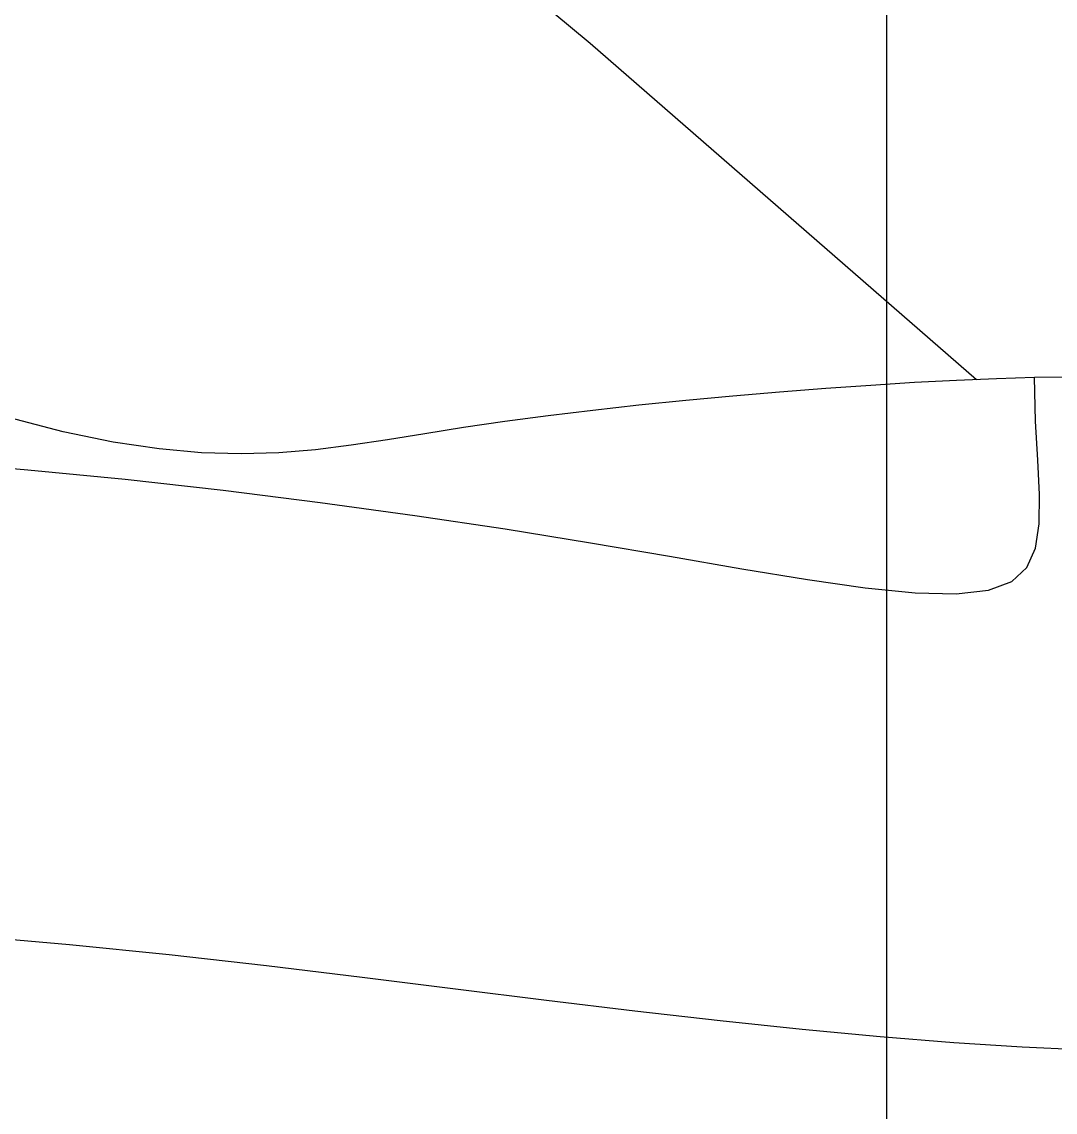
# Model space of a CAD drawing. Header units: millimetres. Extents: x 104198 to 1296755, y -81101 to 81453.
# Drawn here: x 591653.83 to 591696.37, y -26157.31 to -26112.44 of the extents above; entities that cross this region are included whole.
import ezdxf

# ---------------------------------------------------------------- set-up
doc = ezdxf.new("R2010")
doc.units = ezdxf.units.MM
doc.linetypes.add('HIDDEN2', pattern=[0.1875, 0.125, -0.0625])
doc.layers.add('0家具', color=51, linetype='Continuous')
doc.styles.add('黑体', font='simhei.ttf', dxfattribs={"width": 0.7})
doc.dimstyles.new('立面标注', dxfattribs={"dimtxt": 100, "dimasz": 35, "dimexe": 20, "dimexo": 100, "dimtad": 1, "dimdec": 0, "dimtxsty": '黑体', "dimblk": 'ARCHTICK', "dimcen": 80, "dimdle": 20, "dimclrd": 251, "dimclre": 251, "dimclrt": 256, "dimadec": 0, "dimazin": 0, "dimtfac": 1, "dimtdec": 0, "dimtix": 1, "dimtmove": 2, "dimatfit": 3, "dimldrblk": 'DOT', "dimfxl": 200, "dimfxlon": 1, "dimarcsym": 0})

# ---------------------------------------------------------------- blocks, each defined once
blk = doc.blocks.new('_ArchTick')
at = {"color": 2, "linetype": 'ByBlock', "const_width": 0.4}
blk.add_lwpolyline([(-0.5, -0.5), (0.5, 0.5)], dxfattribs=at)
blk = doc.blocks.new('_Dot')
at = {"color": 2, "linetype": 'ByBlock', "lineweight": -2}
blk.add_line((-0.5, 0), (-1, 0), dxfattribs=at)
at = {"color": 2, "linetype": 'ByBlock', "const_width": 0.5}
blk.add_lwpolyline([(-0.25, 0, 1), (0.25, 0, 1)], format="xyb", close=True, dxfattribs=at)
blk = doc.blocks.new('hgfhdrht')
at = {"color": 250, "linetype": 'HIDDEN2', "ltscale": 600}
for p, q in [((591664.462, -31108.912, 0), (591677.22, -31119.546, 0)), ((591677.22, -31119.546, 0), (591693.129, -31133.39, 0)), ((591688.785, -31133.627), (591686.925, -31133.757)), ((591688.785, -31133.627), (591686.925, -31133.757)), ((591688.785, -31133.627), (591686.925, -31133.757)), ((591688.785, -31133.627), (591686.925, -31133.757)), ((591688.785, -31133.627), (591686.925, -31133.757)), ((591688.785, -31133.627), (591686.925, -31133.757)), ((591688.785, -31133.627), (591686.925, -31133.757)), ((591688.785, -31133.627), (591686.925, -31133.757)), ((591688.785, -31133.627), (591686.925, -31133.757)), ((591688.785, -31133.627), (591686.925, -31133.757)), ((591688.785, -31133.627), (591686.925, -31133.757)), ((591688.785, -31133.627), (591686.925, -31133.757)), ((591690.584, -31133.516), (591688.785, -31133.627)), ((591690.584, -31133.516), (591688.785, -31133.627)), ((591690.584, -31133.516), (591688.785, -31133.627)), ((591690.584, -31133.516), (591688.785, -31133.627)), ((591690.584, -31133.516), (591688.785, -31133.627)), ((591690.584, -31133.516), (591688.785, -31133.627)), ((591690.584, -31133.516), (591688.785, -31133.627)), ((591690.584, -31133.516), (591688.785, -31133.627)), ((591690.584, -31133.516), (591688.785, -31133.627)), ((591690.584, -31133.516), (591688.785, -31133.627)), ((591690.584, -31133.516), (591688.785, -31133.627)), ((591690.584, -31133.516), (591688.785, -31133.627)), ((591692.306, -31133.425), (591690.584, -31133.516)), ((591692.306, -31133.425), (591690.584, -31133.516)), ((591692.306, -31133.425), (591690.584, -31133.516)), ((591692.306, -31133.425), (591690.584, -31133.516)), ((591692.306, -31133.425), (591690.584, -31133.516)), ((591692.306, -31133.425), (591690.584, -31133.516)), ((591692.306, -31133.425), (591690.584, -31133.516)), ((591692.306, -31133.425), (591690.584, -31133.516)), ((591692.306, -31133.425), (591690.584, -31133.516)), ((591692.306, -31133.425), (591690.584, -31133.516)), ((591692.306, -31133.425), (591690.584, -31133.516)), ((591692.306, -31133.425), (591690.584, -31133.516)), ((591693.951, -31133.355), (591692.306, -31133.425)), ((591693.951, -31133.355), (591692.306, -31133.425)), ((591693.951, -31133.355), (591692.306, -31133.425)), ((591693.951, -31133.355), (591692.306, -31133.425)), ((591693.951, -31133.355), (591692.306, -31133.425)), ((591693.951, -31133.355), (591692.306, -31133.425)), ((591693.951, -31133.355), (591692.306, -31133.425)), ((591693.951, -31133.355), (591692.306, -31133.425)), ((591693.951, -31133.355), (591692.306, -31133.425)), ((591693.951, -31133.355), (591692.306, -31133.425)), ((591693.951, -31133.355), (591692.306, -31133.425)), ((591693.951, -31133.355), (591692.306, -31133.425)), ((591695.522, -31133.308), (591693.951, -31133.355)), ((591695.522, -31133.308), (591693.951, -31133.355)), ((591695.522, -31133.308), (591693.951, -31133.355)), ((591695.522, -31133.308), (591693.951, -31133.355)), ((591695.522, -31133.308), (591693.951, -31133.355)), ((591695.522, -31133.308), (591693.951, -31133.355)), ((591695.522, -31133.308), (591693.951, -31133.355)), ((591695.522, -31133.308), (591693.951, -31133.355)), ((591695.522, -31133.308), (591693.951, -31133.355)), ((591695.522, -31133.308), (591693.951, -31133.355)), ((591695.522, -31133.308), (591693.951, -31133.355)), ((591695.522, -31133.308), (591693.951, -31133.355)), ((591697.019, -31133.284), (591695.522, -31133.308)), ((591697.019, -31133.284), (591695.522, -31133.308)), ((591697.019, -31133.284), (591695.522, -31133.308)), ((591697.019, -31133.284), (591695.522, -31133.308)), ((591697.019, -31133.284), (591695.522, -31133.308)), ((591697.019, -31133.284), (591695.522, -31133.308)), ((591697.019, -31133.284), (591695.522, -31133.308)), ((591697.019, -31133.284), (591695.522, -31133.308)), ((591697.019, -31133.284), (591695.522, -31133.308)), ((591697.019, -31133.284), (591695.522, -31133.308)), ((591697.019, -31133.284), (591695.522, -31133.308)), ((591697.019, -31133.284), (591695.522, -31133.308)), ((591683.093, -31134.07), (591681.158, -31134.252)), ((591683.093, -31134.07), (591681.158, -31134.252)), ((591683.093, -31134.07), (591681.158, -31134.252)), ((591683.093, -31134.07), (591681.158, -31134.252)), ((591683.093, -31134.07), (591681.158, -31134.252)), ((591683.093, -31134.07), (591681.158, -31134.252)), ((591683.093, -31134.07), (591681.158, -31134.252)), ((591683.093, -31134.07), (591681.158, -31134.252)), ((591683.093, -31134.07), (591681.158, -31134.252)), ((591683.093, -31134.07), (591681.158, -31134.252)), ((591683.093, -31134.07), (591681.158, -31134.252)), ((591683.093, -31134.07), (591681.158, -31134.252)), ((591685.021, -31133.905), (591683.093, -31134.07)), ((591685.021, -31133.905), (591683.093, -31134.07)), ((591685.021, -31133.905), (591683.093, -31134.07)), ((591685.021, -31133.905), (591683.093, -31134.07)), ((591685.021, -31133.905), (591683.093, -31134.07)), ((591685.021, -31133.905), (591683.093, -31134.07)), ((591685.021, -31133.905), (591683.093, -31134.07)), ((591685.021, -31133.905), (591683.093, -31134.07)), ((591685.021, -31133.905), (591683.093, -31134.07)), ((591685.021, -31133.905), (591683.093, -31134.07)), ((591685.021, -31133.905), (591683.093, -31134.07)), ((591685.021, -31133.905), (591683.093, -31134.07)), ((591686.925, -31133.757), (591685.021, -31133.905)), ((591686.925, -31133.757), (591685.021, -31133.905)), ((591686.925, -31133.757), (591685.021, -31133.905)), ((591686.925, -31133.757), (591685.021, -31133.905)), ((591686.925, -31133.757), (591685.021, -31133.905)), ((591686.925, -31133.757), (591685.021, -31133.905)), ((591686.925, -31133.757), (591685.021, -31133.905)), ((591686.925, -31133.757), (591685.021, -31133.905)), ((591686.925, -31133.757), (591685.021, -31133.905)), ((591686.925, -31133.757), (591685.021, -31133.905)), ((591686.925, -31133.757), (591685.021, -31133.905)), ((591686.925, -31133.757), (591685.021, -31133.905)), ((591679.234, -31134.449), (591677.34, -31134.66)), ((591679.234, -31134.449), (591677.34, -31134.66)), ((591679.234, -31134.449), (591677.34, -31134.66)), ((591679.234, -31134.449), (591677.34, -31134.66)), ((591679.234, -31134.449), (591677.34, -31134.66)), ((591679.234, -31134.449), (591677.34, -31134.66)), ((591679.234, -31134.449), (591677.34, -31134.66)), ((591679.234, -31134.449), (591677.34, -31134.66)), ((591679.234, -31134.449), (591677.34, -31134.66)), ((591679.234, -31134.449), (591677.34, -31134.66)), ((591679.234, -31134.449), (591677.34, -31134.66)), ((591679.234, -31134.449), (591677.34, -31134.66)), ((591681.158, -31134.252), (591679.234, -31134.449)), ((591681.158, -31134.252), (591679.234, -31134.449)), ((591681.158, -31134.252), (591679.234, -31134.449)), ((591681.158, -31134.252), (591679.234, -31134.449)), ((591681.158, -31134.252), (591679.234, -31134.449)), ((591681.158, -31134.252), (591679.234, -31134.449)), ((591681.158, -31134.252), (591679.234, -31134.449)), ((591681.158, -31134.252), (591679.234, -31134.449)), ((591681.158, -31134.252), (591679.234, -31134.449)), ((591681.158, -31134.252), (591679.234, -31134.449)), ((591681.158, -31134.252), (591679.234, -31134.449)), ((591681.158, -31134.252), (591679.234, -31134.449)), ((591655.533, -31135.535), (591653.274, -31134.953)), ((591655.533, -31135.535), (591653.274, -31134.953)), ((591655.533, -31135.535), (591653.274, -31134.953)), ((591655.533, -31135.535), (591653.274, -31134.953)), ((591655.533, -31135.535), (591653.274, -31134.953)), ((591655.533, -31135.535), (591653.274, -31134.953)), ((591655.533, -31135.535), (591653.274, -31134.953)), ((591655.533, -31135.535), (591653.274, -31134.953)), ((591655.533, -31135.535), (591653.274, -31134.953)), ((591655.533, -31135.535), (591653.274, -31134.953)), ((591655.533, -31135.535), (591653.274, -31134.953)), ((591655.533, -31135.535), (591653.274, -31134.953)), ((591675.493, -31134.884), (591673.713, -31135.12)), ((591675.493, -31134.884), (591673.713, -31135.12)), ((591675.493, -31134.884), (591673.713, -31135.12)), ((591675.493, -31134.884), (591673.713, -31135.12)), ((591675.493, -31134.884), (591673.713, -31135.12)), ((591675.493, -31134.884), (591673.713, -31135.12)), ((591675.493, -31134.884), (591673.713, -31135.12)), ((591675.493, -31134.884), (591673.713, -31135.12)), ((591675.493, -31134.884), (591673.713, -31135.12)), ((591675.493, -31134.884), (591673.713, -31135.12)), ((591675.493, -31134.884), (591673.713, -31135.12)), ((591675.493, -31134.884), (591673.713, -31135.12)), ((591677.34, -31134.66), (591675.493, -31134.884)), ((591677.34, -31134.66), (591675.493, -31134.884)), ((591677.34, -31134.66), (591675.493, -31134.884)), ((591677.34, -31134.66), (591675.493, -31134.884)), ((591677.34, -31134.66), (591675.493, -31134.884)), ((591677.34, -31134.66), (591675.493, -31134.884)), ((591677.34, -31134.66), (591675.493, -31134.884)), ((591677.34, -31134.66), (591675.493, -31134.884)), ((591677.34, -31134.66), (591675.493, -31134.884)), ((591677.34, -31134.66), (591675.493, -31134.884)), ((591677.34, -31134.66), (591675.493, -31134.884)), ((591677.34, -31134.66), (591675.493, -31134.884)), ((591672.016, -31135.367), (591670.414, -31135.622)), ((591672.016, -31135.367), (591670.414, -31135.622)), ((591672.016, -31135.367), (591670.414, -31135.622)), ((591672.016, -31135.367), (591670.414, -31135.622)), ((591672.016, -31135.367), (591670.414, -31135.622)), ((591672.016, -31135.367), (591670.414, -31135.622)), ((591672.016, -31135.367), (591670.414, -31135.622)), ((591672.016, -31135.367), (591670.414, -31135.622)), ((591672.016, -31135.367), (591670.414, -31135.622)), ((591672.016, -31135.367), (591670.414, -31135.622)), ((591672.016, -31135.367), (591670.414, -31135.622)), ((591672.016, -31135.367), (591670.414, -31135.622)), ((591673.713, -31135.12), (591672.016, -31135.367)), ((591673.713, -31135.12), (591672.016, -31135.367)), ((591673.713, -31135.12), (591672.016, -31135.367)), ((591673.713, -31135.12), (591672.016, -31135.367)), ((591673.713, -31135.12), (591672.016, -31135.367)), ((591673.713, -31135.12), (591672.016, -31135.367)), ((591673.713, -31135.12), (591672.016, -31135.367)), ((591673.713, -31135.12), (591672.016, -31135.367)), ((591673.713, -31135.12), (591672.016, -31135.367)), ((591673.713, -31135.12), (591672.016, -31135.367)), ((591673.713, -31135.12), (591672.016, -31135.367)), ((591673.713, -31135.12), (591672.016, -31135.367)), ((591657.596, -31135.962), (591655.533, -31135.535)), ((591657.596, -31135.962), (591655.533, -31135.535)), ((591657.596, -31135.962), (591655.533, -31135.535)), ((591657.596, -31135.962), (591655.533, -31135.535)), ((591657.596, -31135.962), (591655.533, -31135.535)), ((591657.596, -31135.962), (591655.533, -31135.535)), ((591657.596, -31135.962), (591655.533, -31135.535)), ((591657.596, -31135.962), (591655.533, -31135.535)), ((591657.596, -31135.962), (591655.533, -31135.535)), ((591657.596, -31135.962), (591655.533, -31135.535)), ((591657.596, -31135.962), (591655.533, -31135.535)), ((591657.596, -31135.962), (591655.533, -31135.535)), ((591668.883, -31135.869), (591667.393, -31136.092)), ((591668.883, -31135.869), (591667.393, -31136.092)), ((591668.883, -31135.869), (591667.393, -31136.092)), ((591668.883, -31135.869), (591667.393, -31136.092)), ((591668.883, -31135.869), (591667.393, -31136.092)), ((591668.883, -31135.869), (591667.393, -31136.092)), ((591668.883, -31135.869), (591667.393, -31136.092)), ((591668.883, -31135.869), (591667.393, -31136.092)), ((591668.883, -31135.869), (591667.393, -31136.092)), ((591668.883, -31135.869), (591667.393, -31136.092)), ((591668.883, -31135.869), (591667.393, -31136.092)), ((591668.883, -31135.869), (591667.393, -31136.092)), ((591670.414, -31135.622), (591668.883, -31135.869)), ((591670.414, -31135.622), (591668.883, -31135.869)), ((591670.414, -31135.622), (591668.883, -31135.869)), ((591670.414, -31135.622), (591668.883, -31135.869)), ((591670.414, -31135.622), (591668.883, -31135.869)), ((591670.414, -31135.622), (591668.883, -31135.869)), ((591670.414, -31135.622), (591668.883, -31135.869)), ((591670.414, -31135.622), (591668.883, -31135.869)), ((591670.414, -31135.622), (591668.883, -31135.869)), ((591670.414, -31135.622), (591668.883, -31135.869)), ((591670.414, -31135.622), (591668.883, -31135.869)), ((591670.414, -31135.622), (591668.883, -31135.869)), ((591659.484, -31136.245), (591657.596, -31135.962)), ((591659.484, -31136.245), (591657.596, -31135.962)), ((591659.484, -31136.245), (591657.596, -31135.962)), ((591659.484, -31136.245), (591657.596, -31135.962)), ((591659.484, -31136.245), (591657.596, -31135.962)), ((591659.484, -31136.245), (591657.596, -31135.962)), ((591659.484, -31136.245), (591657.596, -31135.962)), ((591659.484, -31136.245), (591657.596, -31135.962)), ((591659.484, -31136.245), (591657.596, -31135.962)), ((591659.484, -31136.245), (591657.596, -31135.962)), ((591659.484, -31136.245), (591657.596, -31135.962)), ((591659.484, -31136.245), (591657.596, -31135.962)), ((591661.23, -31136.4), (591659.484, -31136.245)), ((591661.23, -31136.4), (591659.484, -31136.245)), ((591661.23, -31136.4), (591659.484, -31136.245)), ((591661.23, -31136.4), (591659.484, -31136.245)), ((591661.23, -31136.4), (591659.484, -31136.245)), ((591661.23, -31136.4), (591659.484, -31136.245)), ((591661.23, -31136.4), (591659.484, -31136.245)), ((591661.23, -31136.4), (591659.484, -31136.245)), ((591661.23, -31136.4), (591659.484, -31136.245)), ((591661.23, -31136.4), (591659.484, -31136.245)), ((591661.23, -31136.4), (591659.484, -31136.245)), ((591661.23, -31136.4), (591659.484, -31136.245)), ((591665.914, -31136.274), (591664.414, -31136.398)), ((591665.914, -31136.274), (591664.414, -31136.398)), ((591665.914, -31136.274), (591664.414, -31136.398)), ((591665.914, -31136.274), (591664.414, -31136.398)), ((591665.914, -31136.274), (591664.414, -31136.398)), ((591665.914, -31136.274), (591664.414, -31136.398)), ((591665.914, -31136.274), (591664.414, -31136.398)), ((591665.914, -31136.274), (591664.414, -31136.398)), ((591665.914, -31136.274), (591664.414, -31136.398)), ((591665.914, -31136.274), (591664.414, -31136.398)), ((591665.914, -31136.274), (591664.414, -31136.398)), ((591665.914, -31136.274), (591664.414, -31136.398)), ((591667.393, -31136.092), (591665.914, -31136.274)), ((591667.393, -31136.092), (591665.914, -31136.274)), ((591667.393, -31136.092), (591665.914, -31136.274)), ((591667.393, -31136.092), (591665.914, -31136.274)), ((591667.393, -31136.092), (591665.914, -31136.274)), ((591667.393, -31136.092), (591665.914, -31136.274)), ((591667.393, -31136.092), (591665.914, -31136.274)), ((591667.393, -31136.092), (591665.914, -31136.274)), ((591667.393, -31136.092), (591665.914, -31136.274)), ((591667.393, -31136.092), (591665.914, -31136.274)), ((591667.393, -31136.092), (591665.914, -31136.274)), ((591667.393, -31136.092), (591665.914, -31136.274)), ((591662.863, -31136.445), (591661.23, -31136.4)), ((591662.863, -31136.445), (591661.23, -31136.4)), ((591662.863, -31136.445), (591661.23, -31136.4)), ((591662.863, -31136.445), (591661.23, -31136.4)), ((591662.863, -31136.445), (591661.23, -31136.4)), ((591662.863, -31136.445), (591661.23, -31136.4)), ((591662.863, -31136.445), (591661.23, -31136.4)), ((591662.863, -31136.445), (591661.23, -31136.4)), ((591662.863, -31136.445), (591661.23, -31136.4)), ((591662.863, -31136.445), (591661.23, -31136.4)), ((591662.863, -31136.445), (591661.23, -31136.4)), ((591662.863, -31136.445), (591661.23, -31136.4)), ((591664.414, -31136.398), (591662.863, -31136.445)), ((591664.414, -31136.398), (591662.863, -31136.445)), ((591664.414, -31136.398), (591662.863, -31136.445)), ((591664.414, -31136.398), (591662.863, -31136.445)), ((591664.414, -31136.398), (591662.863, -31136.445)), ((591664.414, -31136.398), (591662.863, -31136.445)), ((591664.414, -31136.398), (591662.863, -31136.445)), ((591664.414, -31136.398), (591662.863, -31136.445)), ((591664.414, -31136.398), (591662.863, -31136.445)), ((591664.414, -31136.398), (591662.863, -31136.445)), ((591664.414, -31136.398), (591662.863, -31136.445)), ((591664.414, -31136.398), (591662.863, -31136.445)), ((591651.622, -31156.274), (591655.793, -31156.635)), ((591651.622, -31156.274), (591655.793, -31156.635)), ((591651.622, -31156.274), (591655.793, -31156.635)), ((591651.622, -31156.274), (591655.793, -31156.635)), ((591651.622, -31156.274), (591655.793, -31156.635)), ((591651.622, -31156.274), (591655.793, -31156.635)), ((591651.622, -31156.274), (591655.793, -31156.635)), ((591651.622, -31156.274), (591655.793, -31156.635)), ((591651.622, -31156.274), (591655.793, -31156.635)), ((591651.622, -31156.274), (591655.793, -31156.635)), ((591651.622, -31156.274), (591655.793, -31156.635)), ((591651.622, -31156.274), (591655.793, -31156.635)), ((591655.793, -31156.635), (591659.891, -31157.051)), ((591655.793, -31156.635), (591659.891, -31157.051)), ((591655.793, -31156.635), (591659.891, -31157.051)), ((591655.793, -31156.635), (591659.891, -31157.051)), ((591655.793, -31156.635), (591659.891, -31157.051)), ((591655.793, -31156.635), (591659.891, -31157.051)), ((591655.793, -31156.635), (591659.891, -31157.051)), ((591655.793, -31156.635), (591659.891, -31157.051)), ((591655.793, -31156.635), (591659.891, -31157.051)), ((591655.793, -31156.635), (591659.891, -31157.051)), ((591655.793, -31156.635), (591659.891, -31157.051)), ((591655.793, -31156.635), (591659.891, -31157.051)), ((591659.891, -31157.051), (591663.908, -31157.505)), ((591659.891, -31157.051), (591663.908, -31157.505)), ((591659.891, -31157.051), (591663.908, -31157.505)), ((591659.891, -31157.051), (591663.908, -31157.505)), ((591659.891, -31157.051), (591663.908, -31157.505)), ((591659.891, -31157.051), (591663.908, -31157.505)), ((591659.891, -31157.051), (591663.908, -31157.505)), ((591659.891, -31157.051), (591663.908, -31157.505)), ((591659.891, -31157.051), (591663.908, -31157.505)), ((591659.891, -31157.051), (591663.908, -31157.505)), ((591659.891, -31157.051), (591663.908, -31157.505)), ((591659.891, -31157.051), (591663.908, -31157.505)), ((591663.908, -31157.505), (591667.84, -31157.981)), ((591663.908, -31157.505), (591667.84, -31157.981)), ((591663.908, -31157.505), (591667.84, -31157.981)), ((591663.908, -31157.505), (591667.84, -31157.981)), ((591663.908, -31157.505), (591667.84, -31157.981)), ((591663.908, -31157.505), (591667.84, -31157.981)), ((591663.908, -31157.505), (591667.84, -31157.981)), ((591663.908, -31157.505), (591667.84, -31157.981)), ((591663.908, -31157.505), (591667.84, -31157.981)), ((591663.908, -31157.505), (591667.84, -31157.981)), ((591663.908, -31157.505), (591667.84, -31157.981)), ((591663.908, -31157.505), (591667.84, -31157.981)), ((591667.84, -31157.981), (591671.682, -31158.461)), ((591667.84, -31157.981), (591671.682, -31158.461)), ((591667.84, -31157.981), (591671.682, -31158.461)), ((591667.84, -31157.981), (591671.682, -31158.461)), ((591667.84, -31157.981), (591671.682, -31158.461)), ((591667.84, -31157.981), (591671.682, -31158.461)), ((591667.84, -31157.981), (591671.682, -31158.461)), ((591667.84, -31157.981), (591671.682, -31158.461)), ((591667.84, -31157.981), (591671.682, -31158.461)), ((591667.84, -31157.981), (591671.682, -31158.461)), ((591667.84, -31157.981), (591671.682, -31158.461)), ((591667.84, -31157.981), (591671.682, -31158.461)), ((591671.682, -31158.461), (591675.427, -31158.928)), ((591671.682, -31158.461), (591675.427, -31158.928)), ((591671.682, -31158.461), (591675.427, -31158.928)), ((591671.682, -31158.461), (591675.427, -31158.928)), ((591671.682, -31158.461), (591675.427, -31158.928)), ((591671.682, -31158.461), (591675.427, -31158.928)), ((591671.682, -31158.461), (591675.427, -31158.928)), ((591671.682, -31158.461), (591675.427, -31158.928)), ((591671.682, -31158.461), (591675.427, -31158.928)), ((591671.682, -31158.461), (591675.427, -31158.928)), ((591671.682, -31158.461), (591675.427, -31158.928)), ((591671.682, -31158.461), (591675.427, -31158.928)), ((591675.427, -31158.928), (591679.067, -31159.366)), ((591675.427, -31158.928), (591679.067, -31159.366)), ((591675.427, -31158.928), (591679.067, -31159.366)), ((591675.427, -31158.928), (591679.067, -31159.366)), ((591675.427, -31158.928), (591679.067, -31159.366)), ((591675.427, -31158.928), (591679.067, -31159.366)), ((591675.427, -31158.928), (591679.067, -31159.366)), ((591675.427, -31158.928), (591679.067, -31159.366)), ((591675.427, -31158.928), (591679.067, -31159.366)), ((591675.427, -31158.928), (591679.067, -31159.366)), ((591675.427, -31158.928), (591679.067, -31159.366)), ((591675.427, -31158.928), (591679.067, -31159.366)), ((591679.067, -31159.366), (591682.584, -31159.766)), ((591679.067, -31159.366), (591682.584, -31159.766)), ((591679.067, -31159.366), (591682.584, -31159.766)), ((591679.067, -31159.366), (591682.584, -31159.766)), ((591679.067, -31159.366), (591682.584, -31159.766)), ((591679.067, -31159.366), (591682.584, -31159.766)), ((591679.067, -31159.366), (591682.584, -31159.766)), ((591679.067, -31159.366), (591682.584, -31159.766)), ((591679.067, -31159.366), (591682.584, -31159.766)), ((591679.067, -31159.366), (591682.584, -31159.766)), ((591679.067, -31159.366), (591682.584, -31159.766)), ((591679.067, -31159.366), (591682.584, -31159.766)), ((591682.584, -31159.766), (591685.958, -31160.123)), ((591682.584, -31159.766), (591685.958, -31160.123)), ((591682.584, -31159.766), (591685.958, -31160.123)), ((591682.584, -31159.766), (591685.958, -31160.123)), ((591682.584, -31159.766), (591685.958, -31160.123)), ((591682.584, -31159.766), (591685.958, -31160.123)), ((591682.584, -31159.766), (591685.958, -31160.123)), ((591682.584, -31159.766), (591685.958, -31160.123)), ((591682.584, -31159.766), (591685.958, -31160.123)), ((591682.584, -31159.766), (591685.958, -31160.123)), ((591682.584, -31159.766), (591685.958, -31160.123)), ((591682.584, -31159.766), (591685.958, -31160.123)), ((591685.958, -31160.123), (591689.168, -31160.427)), ((591685.958, -31160.123), (591689.168, -31160.427)), ((591685.958, -31160.123), (591689.168, -31160.427)), ((591685.958, -31160.123), (591689.168, -31160.427)), ((591685.958, -31160.123), (591689.168, -31160.427)), ((591685.958, -31160.123), (591689.168, -31160.427)), ((591685.958, -31160.123), (591689.168, -31160.427)), ((591685.958, -31160.123), (591689.168, -31160.427)), ((591685.958, -31160.123), (591689.168, -31160.427)), ((591685.958, -31160.123), (591689.168, -31160.427)), ((591685.958, -31160.123), (591689.168, -31160.427)), ((591685.958, -31160.123), (591689.168, -31160.427)), ((591689.168, -31160.427), (591692.194, -31160.674)), ((591689.168, -31160.427), (591692.194, -31160.674)), ((591689.168, -31160.427), (591692.194, -31160.674)), ((591689.168, -31160.427), (591692.194, -31160.674)), ((591689.168, -31160.427), (591692.194, -31160.674)), ((591689.168, -31160.427), (591692.194, -31160.674)), ((591689.168, -31160.427), (591692.194, -31160.674)), ((591689.168, -31160.427), (591692.194, -31160.674)), ((591689.168, -31160.427), (591692.194, -31160.674)), ((591689.168, -31160.427), (591692.194, -31160.674)), ((591689.168, -31160.427), (591692.194, -31160.674)), ((591689.168, -31160.427), (591692.194, -31160.674)), ((591692.194, -31160.674), (591695.015, -31160.854)), ((591692.194, -31160.674), (591695.015, -31160.854)), ((591692.194, -31160.674), (591695.015, -31160.854)), ((591692.194, -31160.674), (591695.015, -31160.854)), ((591692.194, -31160.674), (591695.015, -31160.854)), ((591692.194, -31160.674), (591695.015, -31160.854)), ((591692.194, -31160.674), (591695.015, -31160.854)), ((591692.194, -31160.674), (591695.015, -31160.854)), ((591692.194, -31160.674), (591695.015, -31160.854)), ((591692.194, -31160.674), (591695.015, -31160.854)), ((591692.194, -31160.674), (591695.015, -31160.854)), ((591692.194, -31160.674), (591695.015, -31160.854)), ((591695.015, -31160.854), (591697.612, -31160.962)), ((591695.015, -31160.854), (591697.612, -31160.962)), ((591695.015, -31160.854), (591697.612, -31160.962)), ((591695.015, -31160.854), (591697.612, -31160.962)), ((591695.015, -31160.854), (591697.612, -31160.962)), ((591695.015, -31160.854), (591697.612, -31160.962)), ((591695.015, -31160.854), (591697.612, -31160.962)), ((591695.015, -31160.854), (591697.612, -31160.962)), ((591695.015, -31160.854), (591697.612, -31160.962)), ((591695.015, -31160.854), (591697.612, -31160.962)), ((591695.015, -31160.854), (591697.612, -31160.962)), ((591695.015, -31160.854), (591697.612, -31160.962))]:
    blk.add_line(p, q, dxfattribs=at)
blk.add_lwpolyline([(591650.154, -31136.766), (591654.071, -31137.098), (591658.079, -31137.494), (591662.114, -31137.946), (591666.11, -31138.444), (591670.005, -31138.977), (591673.733, -31139.535), (591677.238, -31140.106), (591680.492, -31140.663), (591683.475, -31141.177), (591686.167, -31141.618), (591688.548, -31141.956), (591690.599, -31142.162), (591692.298, -31142.206), (591693.627, -31142.059), (591694.579, -31141.697), (591695.202, -31141.118), (591695.559, -31140.326), (591695.711, -31139.325), (591695.721, -31138.118), (591695.652, -31136.711), (591695.565, -31135.106), (591695.522, -31133.308)], dxfattribs=at)
blk.add_lwpolyline([(591650.154, -31136.766), (591654.071, -31137.098), (591658.079, -31137.494), (591662.114, -31137.946), (591666.11, -31138.444), (591670.005, -31138.977), (591673.733, -31139.535), (591677.238, -31140.106), (591680.492, -31140.663), (591683.475, -31141.177), (591686.167, -31141.618), (591688.548, -31141.956), (591690.599, -31142.162), (591692.298, -31142.206), (591693.627, -31142.059), (591694.579, -31141.697), (591695.202, -31141.118), (591695.559, -31140.326), (591695.711, -31139.325), (591695.721, -31138.118), (591695.652, -31136.711), (591695.565, -31135.106), (591695.522, -31133.308)], dxfattribs=at)
blk.add_lwpolyline([(591650.154, -31136.766), (591654.071, -31137.098), (591658.079, -31137.494), (591662.114, -31137.946), (591666.11, -31138.444), (591670.005, -31138.977), (591673.733, -31139.535), (591677.238, -31140.106), (591680.492, -31140.663), (591683.475, -31141.177), (591686.167, -31141.618), (591688.548, -31141.956), (591690.599, -31142.162), (591692.298, -31142.206), (591693.627, -31142.059), (591694.579, -31141.697), (591695.202, -31141.118), (591695.559, -31140.326), (591695.711, -31139.325), (591695.721, -31138.118), (591695.652, -31136.711), (591695.565, -31135.106), (591695.522, -31133.308)], dxfattribs=at)
blk.add_lwpolyline([(591650.154, -31136.766), (591654.071, -31137.098), (591658.079, -31137.494), (591662.114, -31137.946), (591666.11, -31138.444), (591670.005, -31138.977), (591673.733, -31139.535), (591677.238, -31140.106), (591680.492, -31140.663), (591683.475, -31141.177), (591686.167, -31141.618), (591688.548, -31141.956), (591690.599, -31142.162), (591692.298, -31142.206), (591693.627, -31142.059), (591694.579, -31141.697), (591695.202, -31141.118), (591695.559, -31140.326), (591695.711, -31139.325), (591695.721, -31138.118), (591695.652, -31136.711), (591695.565, -31135.106), (591695.522, -31133.308)], dxfattribs=at)
blk.add_lwpolyline([(591650.154, -31136.766), (591654.071, -31137.098), (591658.079, -31137.494), (591662.114, -31137.946), (591666.11, -31138.444), (591670.005, -31138.977), (591673.733, -31139.535), (591677.238, -31140.106), (591680.492, -31140.663), (591683.475, -31141.177), (591686.167, -31141.618), (591688.548, -31141.956), (591690.599, -31142.162), (591692.298, -31142.206), (591693.627, -31142.059), (591694.579, -31141.697), (591695.202, -31141.118), (591695.559, -31140.326), (591695.711, -31139.325), (591695.721, -31138.118), (591695.652, -31136.711), (591695.565, -31135.106), (591695.522, -31133.308)], dxfattribs=at)
blk.add_lwpolyline([(591650.154, -31136.766), (591654.071, -31137.098), (591658.079, -31137.494), (591662.114, -31137.946), (591666.11, -31138.444), (591670.005, -31138.977), (591673.733, -31139.535), (591677.238, -31140.106), (591680.492, -31140.663), (591683.475, -31141.177), (591686.167, -31141.618), (591688.548, -31141.956), (591690.599, -31142.162), (591692.298, -31142.206), (591693.627, -31142.059), (591694.579, -31141.697), (591695.202, -31141.118), (591695.559, -31140.326), (591695.711, -31139.325), (591695.721, -31138.118), (591695.652, -31136.711), (591695.565, -31135.106), (591695.522, -31133.308)], dxfattribs=at)
blk.add_lwpolyline([(591650.154, -31136.766), (591654.071, -31137.098), (591658.079, -31137.494), (591662.114, -31137.946), (591666.11, -31138.444), (591670.005, -31138.977), (591673.733, -31139.535), (591677.238, -31140.106), (591680.492, -31140.663), (591683.475, -31141.177), (591686.167, -31141.618), (591688.548, -31141.956), (591690.599, -31142.162), (591692.298, -31142.206), (591693.627, -31142.059), (591694.579, -31141.697), (591695.202, -31141.118), (591695.559, -31140.326), (591695.711, -31139.325), (591695.721, -31138.118), (591695.652, -31136.711), (591695.565, -31135.106), (591695.522, -31133.308)], dxfattribs=at)
blk.add_lwpolyline([(591650.154, -31136.766), (591654.071, -31137.098), (591658.079, -31137.494), (591662.114, -31137.946), (591666.11, -31138.444), (591670.005, -31138.977), (591673.733, -31139.535), (591677.238, -31140.106), (591680.492, -31140.663), (591683.475, -31141.177), (591686.167, -31141.618), (591688.548, -31141.956), (591690.599, -31142.162), (591692.298, -31142.206), (591693.627, -31142.059), (591694.579, -31141.697), (591695.202, -31141.118), (591695.559, -31140.326), (591695.711, -31139.325), (591695.721, -31138.118), (591695.652, -31136.711), (591695.565, -31135.106), (591695.522, -31133.308)], dxfattribs=at)
blk.add_lwpolyline([(591650.154, -31136.766), (591654.071, -31137.098), (591658.079, -31137.494), (591662.114, -31137.946), (591666.11, -31138.444), (591670.005, -31138.977), (591673.733, -31139.535), (591677.238, -31140.106), (591680.492, -31140.663), (591683.475, -31141.177), (591686.167, -31141.618), (591688.548, -31141.956), (591690.599, -31142.162), (591692.298, -31142.206), (591693.627, -31142.059), (591694.579, -31141.697), (591695.202, -31141.118), (591695.559, -31140.326), (591695.711, -31139.325), (591695.721, -31138.118), (591695.652, -31136.711), (591695.565, -31135.106), (591695.522, -31133.308)], dxfattribs=at)
blk.add_lwpolyline([(591650.154, -31136.766), (591654.071, -31137.098), (591658.079, -31137.494), (591662.114, -31137.946), (591666.11, -31138.444), (591670.005, -31138.977), (591673.733, -31139.535), (591677.238, -31140.106), (591680.492, -31140.663), (591683.475, -31141.177), (591686.167, -31141.618), (591688.548, -31141.956), (591690.599, -31142.162), (591692.298, -31142.206), (591693.627, -31142.059), (591694.579, -31141.697), (591695.202, -31141.118), (591695.559, -31140.326), (591695.711, -31139.325), (591695.721, -31138.118), (591695.652, -31136.711), (591695.565, -31135.106), (591695.522, -31133.308)], dxfattribs=at)
blk.add_lwpolyline([(591650.154, -31136.766), (591654.071, -31137.098), (591658.079, -31137.494), (591662.114, -31137.946), (591666.11, -31138.444), (591670.005, -31138.977), (591673.733, -31139.535), (591677.238, -31140.106), (591680.492, -31140.663), (591683.475, -31141.177), (591686.167, -31141.618), (591688.548, -31141.956), (591690.599, -31142.162), (591692.298, -31142.206), (591693.627, -31142.059), (591694.579, -31141.697), (591695.202, -31141.118), (591695.559, -31140.326), (591695.711, -31139.325), (591695.721, -31138.118), (591695.652, -31136.711), (591695.565, -31135.106), (591695.522, -31133.308)], dxfattribs=at)
blk.add_lwpolyline([(591650.154, -31136.766), (591654.071, -31137.098), (591658.079, -31137.494), (591662.114, -31137.946), (591666.11, -31138.444), (591670.005, -31138.977), (591673.733, -31139.535), (591677.238, -31140.106), (591680.492, -31140.663), (591683.475, -31141.177), (591686.167, -31141.618), (591688.548, -31141.956), (591690.599, -31142.162), (591692.298, -31142.206), (591693.627, -31142.059), (591694.579, -31141.697), (591695.202, -31141.118), (591695.559, -31140.326), (591695.711, -31139.325), (591695.721, -31138.118), (591695.652, -31136.711), (591695.565, -31135.106), (591695.522, -31133.308)], dxfattribs=at)

msp = doc.modelspace()

# ---------------------------------------------------------------- block references
at = {"color": 2}
msp.add_blockref('hgfhdrht', (0, 5006.229), dxfattribs=at)

# ---------------------------------------------------------------- leaders
at = {"layer": '0家具', "color": 51}
msp.add_leader([(591689.436, -26511.403), (591689.436, -23491.592), (592799.651, -23491.592)], dimstyle='立面标注', dxfattribs=at)

doc.saveas('drawing.dxf')
